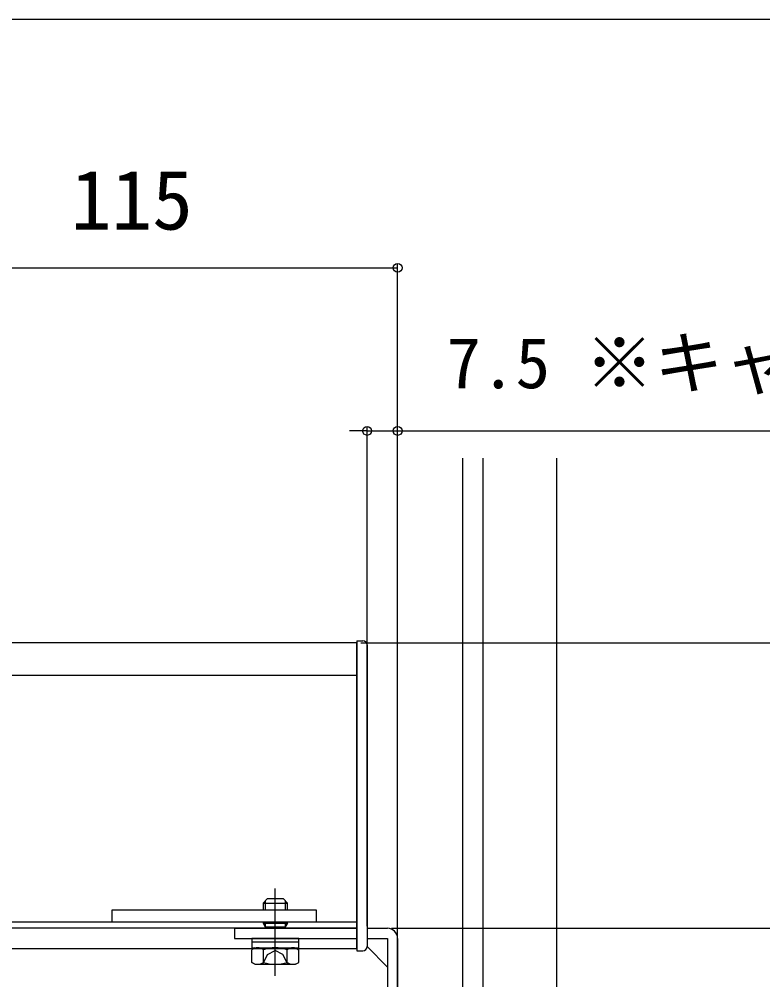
# Model space of a CAD drawing. Units: millimetres, scale not verified. Extents: x -875 to 875, y -1303 to 1296.
# Drawn here: x 462.7 to 645, y 1011.2 to 1246.8 of the extents above; entities that cross this region are included whole.
import ezdxf
from ezdxf.enums import TextEntityAlignment as Align

# ---------------------------------------------------------------- set-up
doc = ezdxf.new("R2010")
doc.units = ezdxf.units.MM
doc.header["$LTSCALE"] = 8
for name, color, linetype in [('0-3_YKK_12', 2, 'Continuous'), ('0-4_YKK_13', 4, 'Continuous'), ('0-5_YKK_D', 6, 'Continuous'), ('0-6_YKK_ZWAK', 7, 'Continuous'), ('0-7_YSS_K', 3, 'Continuous')]:
    doc.layers.add(name, color=color, linetype=linetype)
doc.styles.add('ＭＳ ゴシック', font='')
doc.styles.get('ＭＳ ゴシック').set_extended_font_data('MS Gothic')

msp = doc.modelspace()

# ---------------------------------------------------------------- linework, layer by layer
at = {"layer": '0-3_YKK_12'}
for p, q in [((545.5, 1093.8), (275.5, 1093.8)), ((545.5, 1018.8), (545.5, 1093.8)), ((545.5, 1085.8), (275.5, 1085.8)), ((545.5, 1025.3), (275.5, 1025.3)), ((545.5, 1023.8), (275.5, 1023.8)), ((545.5, 1018.8), (275.5, 1018.8))]:
    msp.add_line(p, q, dxfattribs=at)
at = {"layer": '0-4_YKK_13'}
for p, q in [((545.5, 1094.3), (545.5, 1018.3)), ((545.5, 1094.3), (547, 1094.3)), ((548, 1093.3), (548, 1019.3)), ((525.5, 1012.179), (525.5, 1033.589)), ((522.5, 1030), (523.5, 1031)), ((522.5, 1030), (528.5, 1030)), ((522.5, 1030), (522.5, 1028.3)), ((523.04, 1030.54), (523.04, 1028.3)), ((527.5, 1031), (523.5, 1031)), ((528.5, 1030), (527.5, 1031)), ((527.96, 1030.54), (527.96, 1028.3)), ((528.5, 1028.3), (528.5, 1030)), ((522.5, 1025.3), (522.5, 1025.1)), ((522.5, 1025.1), (528.5, 1025.1)), ((528.5, 1025.1), (527.96, 1024.165)), ((528.5, 1025.1), (528.5, 1025.3)), ((515.5, 1023.8), (545.5, 1023.8)), ((548, 1023.8), (553, 1023.8)), ((531.25, 1021.3), (519.75, 1021.3)), ((519.75, 1020.5), (519.75, 1019)), ((519.75, 1020.5), (531.25, 1020.5)), ((531.25, 1019), (531.25, 1020.5)), ((555.5, 1021.3), (555.5, 933.8)), ((520.5, 1019), (519.726, 1018.553)), ((519.726, 1015.447), (519.726, 1018.553)), ((519.75, 1019), (531.25, 1019)), ((520.5, 1019), (530.5, 1019)), ((522.613, 1015.447), (522.613, 1018.553)), ((528.387, 1015.447), (528.387, 1018.553)), ((530.5, 1019), (531.273, 1018.553)), ((531.273, 1015.447), (531.273, 1018.553)), ((545.5, 1018.3), (547, 1018.3)), ((548, 1019.3), (553, 1014.3)), ((520.5, 1015), (519.726, 1015.447)), ((520.5, 1015), (530.5, 1015)), ((530.5, 1015), (531.273, 1015.447))]:
    msp.add_line(p, q, dxfattribs=at)
msp.add_lwpolyline([(535.5, 1028.3), (535.5, 1025.3), (485.5, 1025.3), (485.5, 1028.3)], close=True, dxfattribs=at)
for points in [[(522.5, 1025.1), (523.04, 1024.165), (527.96, 1024.165)], [(523.04, 1025.3), (523.04, 1024.165), (523.04, 1023.8)], [(527.96, 1025.3), (527.96, 1024.165), (527.96, 1023.8)], [(515.5, 1023.8), (515.5, 1021.3), (545.5, 1021.3)], [(519.75, 1021.3), (519.75, 1020.5), (531.25, 1020.5), (531.25, 1021.3)], [(548, 1021.3), (553, 1021.3), (553, 933.8)], [(522.45, 1014.997), (523.6, 1017.355), (525.5, 1018.366)], [(528.55, 1014.997), (527.4, 1017.355), (525.5, 1018.366)]]:
    msp.add_lwpolyline(points, dxfattribs=at)
for centre, radius, start, end in [((547, 1093.3), 1, 0, 90), ((553, 1021.3), 2.5, 0, 90), ((521.17, 1016.444), 2.556, 55.61708, 124.38292), ((525.5, 1009.446), 9.554, 72.41276, 107.58724), ((529.83, 1016.444), 2.556, 55.61708, 124.38292), ((547, 1019.3), 1, 270, 0), ((521.17, 1017.556), 2.556, 235.61708, 304.38292), ((525.5, 1024.554), 9.554, 252.41276, 287.58724), ((529.83, 1017.556), 2.556, 235.61708, 304.38292)]:
    msp.add_arc(centre, radius, start, end, dxfattribs=at)
at = {"layer": '0-5_YKK_D'}
for p, q in [((440.5, 1185.8), (555.5, 1185.8)), ((555.5, 1024.3), (555.5, 1186.8)), ((548, 1145.8), (543.7, 1145.8)), ((548, 1024.3), (548, 1146.8)), ((548, 1145.8), (555.5, 1145.8)), ((555.5, 1024.3), (555.5, 1146.8)), ((555.5, 1145.8), (790.947, 1145.8)), ((546.5, 1093.8), (780.5, 1093.8)), ((554, 1023.8), (780.5, 1023.8)), ((554, 1023.8), (780.5, 1023.8))]:
    msp.add_line(p, q, dxfattribs=at)
for centre in [(555.5, 1185.8), (548, 1145.8), (555.5, 1145.8)]:
    msp.add_circle(centre, 1.075, dxfattribs=at)
at = {"layer": '0-6_YKK_ZWAK'}
msp.add_line((-875, 1246.8), (875, 1246.8), dxfattribs=at)
at = {"layer": '0-7_YSS_K'}
for p, q in [((555.5, 732.799), (555.5, 1139.1)), ((571.5, 734.199), (571.5, 1139.1)), ((576.5, 734.636), (576.5, 1139.1)), ((594.5, 741.3), (594.5, 1139.1))]:
    msp.add_line(p, q, dxfattribs=at)

# ---------------------------------------------------------------- texts
at = {"layer": '0-5_YKK_D', "style": 'ＭＳ ゴシック'}
for s, height, p in [('115', 14.66, (475.386, 1190.8)), ('7.5 ※キャップ～外壁', 12.46, (567.458, 1152.539))]:
    msp.add_text(s, height=height, dxfattribs=at).set_placement(p, align=Align.BOTTOM_LEFT)

doc.saveas('drawing.dxf')
